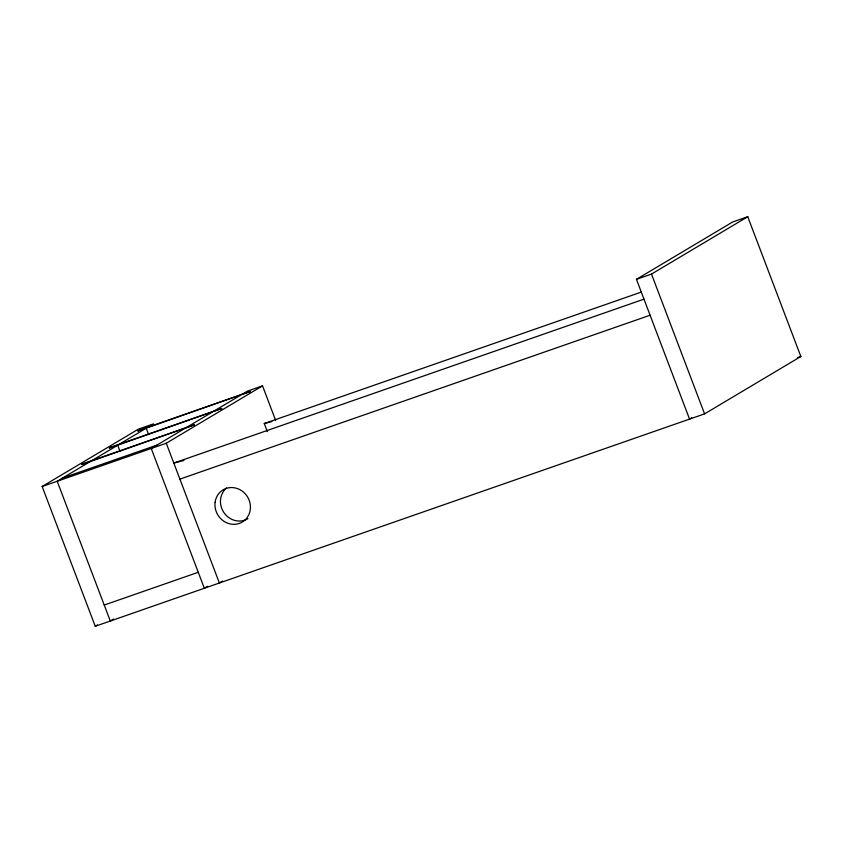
<?xml version="1.0" encoding="UTF-8"?>
<svg xmlns="http://www.w3.org/2000/svg" width="843" height="843" viewBox="0 0 843 843"><rect width="100%" height="100%" fill="white"/><g stroke="black" fill="none" stroke-linecap="round" stroke-linejoin="round"><path stroke-width="1.26" d="M691.745 417.801L689.542 419.108L636.444 279.328L732.704 221.972L747.752 216.725L800.85 356.505L704.59 413.871L95.248 626.275L42.15 486.495L138.41 429.129L153.458 423.892L147.957 427.169M90.201 461.585L57.198 481.248L110.296 621.028L113.647 619.036M91.919 460.563L117.704 445.199L120.033 451.321M119.421 444.166L146.239 428.191L148.568 434.324M184.238 428.802L151.234 448.476L204.322 588.256L207.684 586.254M185.955 427.78L211.741 412.417M213.458 411.395L240.266 395.409M241.994 394.387L247.494 391.11L262.531 385.862L275.724 420.594M42.15 486.495L166.271 443.228L262.531 385.862M636.444 279.328L651.491 274.091L747.752 216.725M95.248 626.275L97.482 624.948M222.668 581.038L219.37 583.008L166.271 443.228M62.698 477.97L156.735 445.199M267.326 431.584L264.259 423.523L641.397 292.057M643.978 299.16L173.806 463.06L183.932 460.468M179.907 479.119L650.079 315.229M797.383 357.717L800.85 356.505M104.226 605.053L198.263 572.281M264.259 423.523L271.91 421.563M651.491 274.091L704.59 413.871M247.916 518.687A18.736 17.376 59.2 0 1 224.017 512.734A18.736 17.376 59.2 0 1 226.619 487.96M83.457 463.513L81.739 464.535L194.417 424.83L83.457 463.513M110.96 447.117L109.242 448.149L221.92 408.444L110.96 447.117M139.495 430.12L137.778 431.142L250.455 391.437L139.495 430.12M215.123 502.175A18.736 17.376 59.2 0 0 239.328 523.419A18.736 17.376 59.2 0 0 243.627 492.238A18.736 17.376 59.2 0 0 215.123 502.175"/></g></svg>
